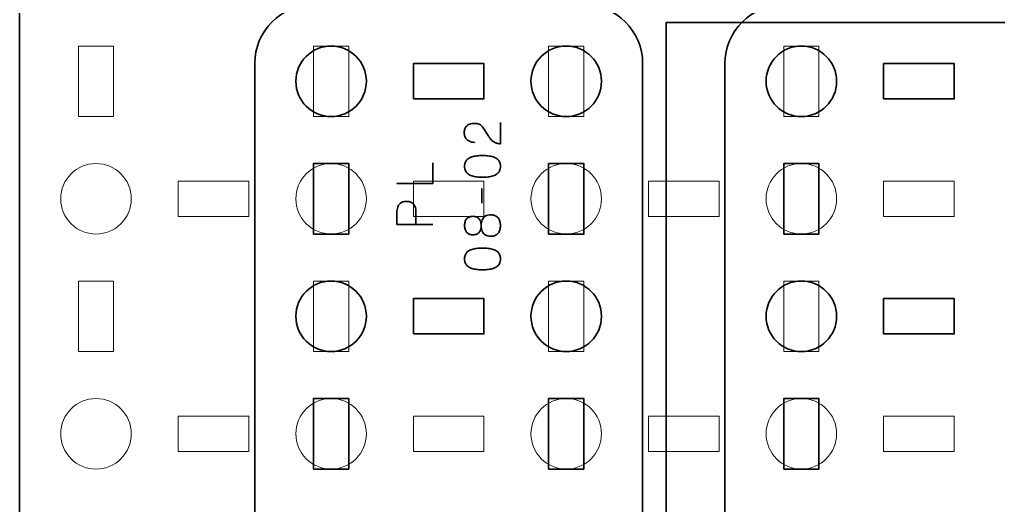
# Model space of a CAD drawing. Header units: centimetres. Extents: x -40 to 171, y -20 to 141.
# Drawn here: x -1.15 to 7.18, y 68.54 to 72.68 of the extents above; entities that cross this region are included whole.
import ezdxf

# ---------------------------------------------------------------- set-up
doc = ezdxf.new("R2010")
doc.units = ezdxf.units.CM
doc.header["$MEASUREMENT"] = 0
doc.layers.add('Layer 1', color=7, linetype='Continuous')

msp = doc.modelspace()

# ---------------------------------------------------------------- linework, layer by layer
at = {"layer": 'Layer 1', "color": 250, "lineweight": 35}
for points, knots in [([(17.65, 54.5), (17.65, 54.5), (-0.65, 54.5), (-0.65, 54.5), (-0.65, 54.5), (-0.92609, 54.5), (-1.15, 54.72391), (-1.15, 55), (-1.15, 55), (-1.15, 55), (-1.15, 81.3), (-1.15, 81.3), (-1.15, 81.3), (-1.15, 81.57609), (-0.92609, 81.8), (-0.65, 81.8), (-0.65, 81.8), (-0.65, 81.8), (17.65, 81.8), (17.65, 81.8), (17.65, 81.8), (17.92609, 81.8), (18.15, 81.57609), (18.15, 81.3), (18.15, 81.3), (18.15, 81.3), (18.15, 55), (18.15, 55), (18.15, 55), (18.15, 54.72391), (17.92609, 54.5), (17.65, 54.5)], [0, 0, 0, 0, 0.125, 0.125, 0.125, 0.125, 0.25, 0.25, 0.25, 0.25, 0.375, 0.375, 0.375, 0.375, 0.5, 0.5, 0.5, 0.5, 0.625, 0.625, 0.625, 0.625, 0.75, 0.75, 0.75, 0.75, 0.875, 0.875, 0.875, 0.875, 1, 1, 1, 1]), ([(3.65, 57.5), (3.65, 57.5), (1.35, 57.5), (1.35, 57.5), (1.35, 57.5), (1.07391, 57.5), (0.85, 57.72391), (0.85, 58), (0.85, 58), (0.85, 58), (0.85, 72.3), (0.85, 72.3), (0.85, 72.3), (0.85, 72.57609), (1.07391, 72.8), (1.35, 72.8), (1.35, 72.8), (1.35, 72.8), (3.65, 72.8), (3.65, 72.8), (3.65, 72.8), (3.92609, 72.8), (4.15, 72.57609), (4.15, 72.3), (4.15, 72.3), (4.15, 72.3), (4.15, 58), (4.15, 58), (4.15, 58), (4.15, 57.72391), (3.92609, 57.5), (3.65, 57.5)], [0, 0, 0, 0, 0.125, 0.125, 0.125, 0.125, 0.25, 0.25, 0.25, 0.25, 0.375, 0.375, 0.375, 0.375, 0.5, 0.5, 0.5, 0.5, 0.625, 0.625, 0.625, 0.625, 0.75, 0.75, 0.75, 0.75, 0.875, 0.875, 0.875, 0.875, 1, 1, 1, 1]), ([(11.65, 57.5), (11.65, 57.5), (5.35, 57.5), (5.35, 57.5), (5.35, 57.5), (5.07391, 57.5), (4.85, 57.72391), (4.85, 58), (4.85, 58), (4.85, 58), (4.85, 72.3), (4.85, 72.3), (4.85, 72.3), (4.85, 72.57609), (5.07391, 72.8), (5.35, 72.8), (5.35, 72.8), (5.35, 72.8), (11.65, 72.8), (11.65, 72.8), (11.65, 72.8), (11.92609, 72.8), (12.15, 72.57609), (12.15, 72.3), (12.15, 72.3), (12.15, 72.3), (12.15, 58), (12.15, 58), (12.15, 58), (12.15, 57.72391), (11.92609, 57.5), (11.65, 57.5)], [0, 0, 0, 0, 0.125, 0.125, 0.125, 0.125, 0.25, 0.25, 0.25, 0.25, 0.375, 0.375, 0.375, 0.375, 0.5, 0.5, 0.5, 0.5, 0.625, 0.625, 0.625, 0.625, 0.75, 0.75, 0.75, 0.75, 0.875, 0.875, 0.875, 0.875, 1, 1, 1, 1]), ([(1.2, 72.15), (1.2, 72.31566), (1.33434, 72.45), (1.5, 72.45), (1.5, 72.45), (1.66566, 72.45), (1.8, 72.31566), (1.8, 72.15), (1.8, 72.15), (1.8, 71.98434), (1.66566, 71.85), (1.5, 71.85), (1.5, 71.85), (1.33434, 71.85), (1.2, 71.98434), (1.2, 72.15)], [0, 0, 0, 0, 0.25, 0.25, 0.25, 0.25, 0.5, 0.5, 0.5, 0.5, 0.75, 0.75, 0.75, 0.75, 1, 1, 1, 1]), ([(3.2, 72.15), (3.2, 72.31566), (3.33434, 72.45), (3.5, 72.45), (3.5, 72.45), (3.66566, 72.45), (3.8, 72.31566), (3.8, 72.15), (3.8, 72.15), (3.8, 71.98434), (3.66566, 71.85), (3.5, 71.85), (3.5, 71.85), (3.33434, 71.85), (3.2, 71.98434), (3.2, 72.15)], [0, 0, 0, 0, 0.25, 0.25, 0.25, 0.25, 0.5, 0.5, 0.5, 0.5, 0.75, 0.75, 0.75, 0.75, 1, 1, 1, 1]), ([(5.2, 72.15), (5.2, 72.31566), (5.33434, 72.45), (5.5, 72.45), (5.5, 72.45), (5.66566, 72.45), (5.8, 72.31566), (5.8, 72.15), (5.8, 72.15), (5.8, 71.98434), (5.66566, 71.85), (5.5, 71.85), (5.5, 71.85), (5.33434, 71.85), (5.2, 71.98434), (5.2, 72.15)], [0, 0, 0, 0, 0.25, 0.25, 0.25, 0.25, 0.5, 0.5, 0.5, 0.5, 0.75, 0.75, 0.75, 0.75, 1, 1, 1, 1]), ([(2.2, 72), (2.2, 72), (2.2, 72.3), (2.2, 72.3), (2.2, 72.3), (2.2, 72.3), (2.8, 72.3), (2.8, 72.3), (2.8, 72.3), (2.8, 72.3), (2.8, 72), (2.8, 72), (2.8, 72), (2.8, 72), (2.2, 72), (2.2, 72)], [0, 0, 0, 0, 0.25, 0.25, 0.25, 0.25, 0.5, 0.5, 0.5, 0.5, 0.75, 0.75, 0.75, 0.75, 1, 1, 1, 1]), ([(6.2, 72), (6.2, 72), (6.2, 72.3), (6.2, 72.3), (6.2, 72.3), (6.2, 72.3), (6.8, 72.3), (6.8, 72.3), (6.8, 72.3), (6.8, 72.3), (6.8, 72), (6.8, 72), (6.8, 72), (6.8, 72), (6.2, 72), (6.2, 72)], [0, 0, 0, 0, 0.25, 0.25, 0.25, 0.25, 0.5, 0.5, 0.5, 0.5, 0.75, 0.75, 0.75, 0.75, 1, 1, 1, 1]), ([(1.35, 70.85), (1.35, 70.85), (1.35, 71.45), (1.35, 71.45), (1.35, 71.45), (1.35, 71.45), (1.65, 71.45), (1.65, 71.45), (1.65, 71.45), (1.65, 71.45), (1.65, 70.85), (1.65, 70.85), (1.65, 70.85), (1.65, 70.85), (1.35, 70.85), (1.35, 70.85)], [0, 0, 0, 0, 0.25, 0.25, 0.25, 0.25, 0.5, 0.5, 0.5, 0.5, 0.75, 0.75, 0.75, 0.75, 1, 1, 1, 1]), ([(3.35, 70.85), (3.35, 70.85), (3.35, 71.45), (3.35, 71.45), (3.35, 71.45), (3.35, 71.45), (3.65, 71.45), (3.65, 71.45), (3.65, 71.45), (3.65, 71.45), (3.65, 70.85), (3.65, 70.85), (3.65, 70.85), (3.65, 70.85), (3.35, 70.85), (3.35, 70.85)], [0, 0, 0, 0, 0.25, 0.25, 0.25, 0.25, 0.5, 0.5, 0.5, 0.5, 0.75, 0.75, 0.75, 0.75, 1, 1, 1, 1]), ([(5.35, 70.85), (5.35, 70.85), (5.35, 71.45), (5.35, 71.45), (5.35, 71.45), (5.35, 71.45), (5.65, 71.45), (5.65, 71.45), (5.65, 71.45), (5.65, 71.45), (5.65, 70.85), (5.65, 70.85), (5.65, 70.85), (5.65, 70.85), (5.35, 70.85), (5.35, 70.85)], [0, 0, 0, 0, 0.25, 0.25, 0.25, 0.25, 0.5, 0.5, 0.5, 0.5, 0.75, 0.75, 0.75, 0.75, 1, 1, 1, 1]), ([(1.2, 70.15), (1.2, 70.31566), (1.33434, 70.45), (1.5, 70.45), (1.5, 70.45), (1.66566, 70.45), (1.8, 70.31566), (1.8, 70.15), (1.8, 70.15), (1.8, 69.98434), (1.66566, 69.85), (1.5, 69.85), (1.5, 69.85), (1.33434, 69.85), (1.2, 69.98434), (1.2, 70.15)], [0, 0, 0, 0, 0.25, 0.25, 0.25, 0.25, 0.5, 0.5, 0.5, 0.5, 0.75, 0.75, 0.75, 0.75, 1, 1, 1, 1]), ([(3.2, 70.15), (3.2, 70.31566), (3.33434, 70.45), (3.5, 70.45), (3.5, 70.45), (3.66566, 70.45), (3.8, 70.31566), (3.8, 70.15), (3.8, 70.15), (3.8, 69.98434), (3.66566, 69.85), (3.5, 69.85), (3.5, 69.85), (3.33434, 69.85), (3.2, 69.98434), (3.2, 70.15)], [0, 0, 0, 0, 0.25, 0.25, 0.25, 0.25, 0.5, 0.5, 0.5, 0.5, 0.75, 0.75, 0.75, 0.75, 1, 1, 1, 1]), ([(5.2, 70.15), (5.2, 70.31566), (5.33434, 70.45), (5.5, 70.45), (5.5, 70.45), (5.66566, 70.45), (5.8, 70.31566), (5.8, 70.15), (5.8, 70.15), (5.8, 69.98434), (5.66566, 69.85), (5.5, 69.85), (5.5, 69.85), (5.33434, 69.85), (5.2, 69.98434), (5.2, 70.15)], [0, 0, 0, 0, 0.25, 0.25, 0.25, 0.25, 0.5, 0.5, 0.5, 0.5, 0.75, 0.75, 0.75, 0.75, 1, 1, 1, 1]), ([(2.2, 70), (2.2, 70), (2.2, 70.3), (2.2, 70.3), (2.2, 70.3), (2.2, 70.3), (2.8, 70.3), (2.8, 70.3), (2.8, 70.3), (2.8, 70.3), (2.8, 70), (2.8, 70), (2.8, 70), (2.8, 70), (2.2, 70), (2.2, 70)], [0, 0, 0, 0, 0.25, 0.25, 0.25, 0.25, 0.5, 0.5, 0.5, 0.5, 0.75, 0.75, 0.75, 0.75, 1, 1, 1, 1]), ([(6.2, 70), (6.2, 70), (6.2, 70.3), (6.2, 70.3), (6.2, 70.3), (6.2, 70.3), (6.8, 70.3), (6.8, 70.3), (6.8, 70.3), (6.8, 70.3), (6.8, 70), (6.8, 70), (6.8, 70), (6.8, 70), (6.2, 70), (6.2, 70)], [0, 0, 0, 0, 0.25, 0.25, 0.25, 0.25, 0.5, 0.5, 0.5, 0.5, 0.75, 0.75, 0.75, 0.75, 1, 1, 1, 1]), ([(1.35, 68.85), (1.35, 68.85), (1.35, 69.45), (1.35, 69.45), (1.35, 69.45), (1.35, 69.45), (1.65, 69.45), (1.65, 69.45), (1.65, 69.45), (1.65, 69.45), (1.65, 68.85), (1.65, 68.85), (1.65, 68.85), (1.65, 68.85), (1.35, 68.85), (1.35, 68.85)], [0, 0, 0, 0, 0.25, 0.25, 0.25, 0.25, 0.5, 0.5, 0.5, 0.5, 0.75, 0.75, 0.75, 0.75, 1, 1, 1, 1]), ([(3.35, 68.85), (3.35, 68.85), (3.35, 69.45), (3.35, 69.45), (3.35, 69.45), (3.35, 69.45), (3.65, 69.45), (3.65, 69.45), (3.65, 69.45), (3.65, 69.45), (3.65, 68.85), (3.65, 68.85), (3.65, 68.85), (3.65, 68.85), (3.35, 68.85), (3.35, 68.85)], [0, 0, 0, 0, 0.25, 0.25, 0.25, 0.25, 0.5, 0.5, 0.5, 0.5, 0.75, 0.75, 0.75, 0.75, 1, 1, 1, 1]), ([(5.35, 68.85), (5.35, 68.85), (5.35, 69.45), (5.35, 69.45), (5.35, 69.45), (5.35, 69.45), (5.65, 69.45), (5.65, 69.45), (5.65, 69.45), (5.65, 69.45), (5.65, 68.85), (5.65, 68.85), (5.65, 68.85), (5.65, 68.85), (5.35, 68.85), (5.35, 68.85)], [0, 0, 0, 0, 0.25, 0.25, 0.25, 0.25, 0.5, 0.5, 0.5, 0.5, 0.75, 0.75, 0.75, 0.75, 1, 1, 1, 1])]:
    msp.add_open_spline(points, degree=3, knots=knots, dxfattribs=at)
at = {"layer": 'Layer 1', "color": 142, "lineweight": 35}
msp.add_open_spline([(4.35, 57.65), (4.35, 57.65), (4.35, 72.65), (4.35, 72.65), (4.35, 72.65), (4.35, 72.65), (12.65, 72.65), (12.65, 72.65), (12.65, 72.65), (12.65, 72.65), (12.65, 57.65), (12.65, 57.65), (12.65, 57.65), (12.65, 57.65), (4.35, 57.65), (4.35, 57.65)], degree=3, knots=[0, 0, 0, 0, 0.25, 0.25, 0.25, 0.25, 0.5, 0.5, 0.5, 0.5, 0.75, 0.75, 0.75, 0.75, 1, 1, 1, 1], dxfattribs=at)
at = {"layer": 'Layer 1', "color": 250, "lineweight": 20}
for points in [[(-0.65, 71.85), (-0.65, 71.85), (-0.65, 72.45), (-0.65, 72.45), (-0.65, 72.45), (-0.65, 72.45), (-0.35, 72.45), (-0.35, 72.45), (-0.35, 72.45), (-0.35, 72.45), (-0.35, 71.85), (-0.35, 71.85), (-0.35, 71.85), (-0.35, 71.85), (-0.65, 71.85), (-0.65, 71.85)], [(1.35, 71.85), (1.35, 71.85), (1.35, 72.45), (1.35, 72.45), (1.35, 72.45), (1.35, 72.45), (1.65, 72.45), (1.65, 72.45), (1.65, 72.45), (1.65, 72.45), (1.65, 71.85), (1.65, 71.85), (1.65, 71.85), (1.65, 71.85), (1.35, 71.85), (1.35, 71.85)], [(3.35, 71.85), (3.35, 71.85), (3.35, 72.45), (3.35, 72.45), (3.35, 72.45), (3.35, 72.45), (3.65, 72.45), (3.65, 72.45), (3.65, 72.45), (3.65, 72.45), (3.65, 71.85), (3.65, 71.85), (3.65, 71.85), (3.65, 71.85), (3.35, 71.85), (3.35, 71.85)], [(5.35, 71.85), (5.35, 71.85), (5.35, 72.45), (5.35, 72.45), (5.35, 72.45), (5.35, 72.45), (5.65, 72.45), (5.65, 72.45), (5.65, 72.45), (5.65, 72.45), (5.65, 71.85), (5.65, 71.85), (5.65, 71.85), (5.65, 71.85), (5.35, 71.85), (5.35, 71.85)], [(-0.8, 71.15), (-0.8, 71.31566), (-0.66566, 71.45), (-0.5, 71.45), (-0.5, 71.45), (-0.33434, 71.45), (-0.2, 71.31566), (-0.2, 71.15), (-0.2, 71.15), (-0.2, 70.98434), (-0.33434, 70.85), (-0.5, 70.85), (-0.5, 70.85), (-0.66566, 70.85), (-0.8, 70.98434), (-0.8, 71.15)], [(1.2, 71.15), (1.2, 71.31566), (1.33434, 71.45), (1.5, 71.45), (1.5, 71.45), (1.66566, 71.45), (1.8, 71.31566), (1.8, 71.15), (1.8, 71.15), (1.8, 70.98434), (1.66566, 70.85), (1.5, 70.85), (1.5, 70.85), (1.33434, 70.85), (1.2, 70.98434), (1.2, 71.15)], [(3.2, 71.15), (3.2, 71.31566), (3.33434, 71.45), (3.5, 71.45), (3.5, 71.45), (3.66566, 71.45), (3.8, 71.31566), (3.8, 71.15), (3.8, 71.15), (3.8, 70.98434), (3.66566, 70.85), (3.5, 70.85), (3.5, 70.85), (3.33434, 70.85), (3.2, 70.98434), (3.2, 71.15)], [(5.2, 71.15), (5.2, 71.31566), (5.33434, 71.45), (5.5, 71.45), (5.5, 71.45), (5.66566, 71.45), (5.8, 71.31566), (5.8, 71.15), (5.8, 71.15), (5.8, 70.98434), (5.66566, 70.85), (5.5, 70.85), (5.5, 70.85), (5.33434, 70.85), (5.2, 70.98434), (5.2, 71.15)], [(0.2, 71), (0.2, 71), (0.2, 71.3), (0.2, 71.3), (0.2, 71.3), (0.2, 71.3), (0.8, 71.3), (0.8, 71.3), (0.8, 71.3), (0.8, 71.3), (0.8, 71), (0.8, 71), (0.8, 71), (0.8, 71), (0.2, 71), (0.2, 71)], [(2.2, 71), (2.2, 71), (2.2, 71.3), (2.2, 71.3), (2.2, 71.3), (2.2, 71.3), (2.8, 71.3), (2.8, 71.3), (2.8, 71.3), (2.8, 71.3), (2.8, 71), (2.8, 71), (2.8, 71), (2.8, 71), (2.2, 71), (2.2, 71)], [(4.2, 71), (4.2, 71), (4.2, 71.3), (4.2, 71.3), (4.2, 71.3), (4.2, 71.3), (4.8, 71.3), (4.8, 71.3), (4.8, 71.3), (4.8, 71.3), (4.8, 71), (4.8, 71), (4.8, 71), (4.8, 71), (4.2, 71), (4.2, 71)], [(6.2, 71), (6.2, 71), (6.2, 71.3), (6.2, 71.3), (6.2, 71.3), (6.2, 71.3), (6.8, 71.3), (6.8, 71.3), (6.8, 71.3), (6.8, 71.3), (6.8, 71), (6.8, 71), (6.8, 71), (6.8, 71), (6.2, 71), (6.2, 71)], [(-0.65, 69.85), (-0.65, 69.85), (-0.65, 70.45), (-0.65, 70.45), (-0.65, 70.45), (-0.65, 70.45), (-0.35, 70.45), (-0.35, 70.45), (-0.35, 70.45), (-0.35, 70.45), (-0.35, 69.85), (-0.35, 69.85), (-0.35, 69.85), (-0.35, 69.85), (-0.65, 69.85), (-0.65, 69.85)], [(1.35, 69.85), (1.35, 69.85), (1.35, 70.45), (1.35, 70.45), (1.35, 70.45), (1.35, 70.45), (1.65, 70.45), (1.65, 70.45), (1.65, 70.45), (1.65, 70.45), (1.65, 69.85), (1.65, 69.85), (1.65, 69.85), (1.65, 69.85), (1.35, 69.85), (1.35, 69.85)], [(3.35, 69.85), (3.35, 69.85), (3.35, 70.45), (3.35, 70.45), (3.35, 70.45), (3.35, 70.45), (3.65, 70.45), (3.65, 70.45), (3.65, 70.45), (3.65, 70.45), (3.65, 69.85), (3.65, 69.85), (3.65, 69.85), (3.65, 69.85), (3.35, 69.85), (3.35, 69.85)], [(5.35, 69.85), (5.35, 69.85), (5.35, 70.45), (5.35, 70.45), (5.35, 70.45), (5.35, 70.45), (5.65, 70.45), (5.65, 70.45), (5.65, 70.45), (5.65, 70.45), (5.65, 69.85), (5.65, 69.85), (5.65, 69.85), (5.65, 69.85), (5.35, 69.85), (5.35, 69.85)], [(-0.8, 69.15), (-0.8, 69.31566), (-0.66566, 69.45), (-0.5, 69.45), (-0.5, 69.45), (-0.33434, 69.45), (-0.2, 69.31566), (-0.2, 69.15), (-0.2, 69.15), (-0.2, 68.98434), (-0.33434, 68.85), (-0.5, 68.85), (-0.5, 68.85), (-0.66566, 68.85), (-0.8, 68.98434), (-0.8, 69.15)], [(1.2, 69.15), (1.2, 69.31566), (1.33434, 69.45), (1.5, 69.45), (1.5, 69.45), (1.66566, 69.45), (1.8, 69.31566), (1.8, 69.15), (1.8, 69.15), (1.8, 68.98434), (1.66566, 68.85), (1.5, 68.85), (1.5, 68.85), (1.33434, 68.85), (1.2, 68.98434), (1.2, 69.15)], [(3.2, 69.15), (3.2, 69.31566), (3.33434, 69.45), (3.5, 69.45), (3.5, 69.45), (3.66566, 69.45), (3.8, 69.31566), (3.8, 69.15), (3.8, 69.15), (3.8, 68.98434), (3.66566, 68.85), (3.5, 68.85), (3.5, 68.85), (3.33434, 68.85), (3.2, 68.98434), (3.2, 69.15)], [(5.2, 69.15), (5.2, 69.31566), (5.33434, 69.45), (5.5, 69.45), (5.5, 69.45), (5.66566, 69.45), (5.8, 69.31566), (5.8, 69.15), (5.8, 69.15), (5.8, 68.98434), (5.66566, 68.85), (5.5, 68.85), (5.5, 68.85), (5.33434, 68.85), (5.2, 68.98434), (5.2, 69.15)], [(0.2, 69), (0.2, 69), (0.2, 69.3), (0.2, 69.3), (0.2, 69.3), (0.2, 69.3), (0.8, 69.3), (0.8, 69.3), (0.8, 69.3), (0.8, 69.3), (0.8, 69), (0.8, 69), (0.8, 69), (0.8, 69), (0.2, 69), (0.2, 69)], [(2.2, 69), (2.2, 69), (2.2, 69.3), (2.2, 69.3), (2.2, 69.3), (2.2, 69.3), (2.8, 69.3), (2.8, 69.3), (2.8, 69.3), (2.8, 69.3), (2.8, 69), (2.8, 69), (2.8, 69), (2.8, 69), (2.2, 69), (2.2, 69)], [(4.2, 69), (4.2, 69), (4.2, 69.3), (4.2, 69.3), (4.2, 69.3), (4.2, 69.3), (4.8, 69.3), (4.8, 69.3), (4.8, 69.3), (4.8, 69.3), (4.8, 69), (4.8, 69), (4.8, 69), (4.8, 69), (4.2, 69), (4.2, 69)], [(6.2, 69), (6.2, 69), (6.2, 69.3), (6.2, 69.3), (6.2, 69.3), (6.2, 69.3), (6.8, 69.3), (6.8, 69.3), (6.8, 69.3), (6.8, 69.3), (6.8, 69), (6.8, 69), (6.8, 69), (6.8, 69), (6.2, 69), (6.2, 69)]]:
    msp.add_open_spline(points, degree=3, knots=[0, 0, 0, 0, 0.25, 0.25, 0.25, 0.25, 0.5, 0.5, 0.5, 0.5, 0.75, 0.75, 0.75, 0.75, 1, 1, 1, 1], dxfattribs=at)
at = {"layer": 'Layer 1', "color": 30, "lineweight": 35}
for points, knots in [([(2.94023, 71.79985), (2.94023, 71.79985), (2.94023, 71.61824), (2.94023, 71.61824), (2.94023, 71.61824), (2.92795, 71.61859), (2.91709, 71.62014), (2.90777, 71.62276), (2.90777, 71.62276), (2.89846, 71.62544), (2.89028, 71.62903), (2.88322, 71.63348), (2.88322, 71.63348), (2.87617, 71.638), (2.86989, 71.64315), (2.86438, 71.649), (2.86438, 71.649), (2.85881, 71.65486), (2.85373, 71.66114), (2.84893, 71.66791), (2.84893, 71.66791), (2.8442, 71.67468), (2.83948, 71.68167), (2.83482, 71.68894), (2.83482, 71.68894), (2.83482, 71.68894), (2.78656, 71.76133), (2.78656, 71.76133), (2.78656, 71.76133), (2.78134, 71.76873), (2.7757, 71.77452), (2.76949, 71.77861), (2.76949, 71.77861), (2.76335, 71.78277), (2.75686, 71.78567), (2.75008, 71.78743), (2.75008, 71.78743), (2.74324, 71.78912), (2.73633, 71.79018), (2.7292, 71.79053), (2.7292, 71.79053), (2.72207, 71.79089), (2.71495, 71.79103), (2.70782, 71.79096), (2.70782, 71.79096), (2.70197, 71.79096), (2.69569, 71.79018), (2.68891, 71.78863), (2.68891, 71.78863), (2.68221, 71.78701), (2.67551, 71.78447), (2.66888, 71.78087), (2.66888, 71.78087), (2.66224, 71.77727), (2.65618, 71.77247), (2.65067, 71.76648), (2.65067, 71.76648), (2.64524, 71.76048), (2.64087, 71.75307), (2.63755, 71.74425), (2.63755, 71.74425), (2.63423, 71.73543), (2.63254, 71.72506), (2.63247, 71.71307), (2.63247, 71.71307), (2.63254, 71.701), (2.63423, 71.69035), (2.63748, 71.68117), (2.63748, 71.68117), (2.64072, 71.672), (2.64524, 71.66417), (2.65095, 71.65768), (2.65095, 71.65768), (2.65667, 71.65119), (2.6633, 71.64597), (2.67071, 71.64188), (2.67071, 71.64188), (2.67812, 71.63778), (2.68602, 71.63482), (2.69435, 71.63292), (2.69435, 71.63292), (2.70267, 71.63101), (2.71114, 71.63009), (2.71968, 71.63009), (2.71968, 71.63009), (2.71114, 71.63009), (2.70267, 71.63101), (2.69435, 71.63292), (2.69435, 71.63292), (2.68602, 71.63482), (2.67812, 71.63778), (2.67071, 71.64188), (2.67071, 71.64188), (2.6633, 71.64597), (2.65667, 71.65119), (2.65095, 71.65768), (2.65095, 71.65768), (2.64524, 71.66417), (2.64072, 71.672), (2.63748, 71.68117), (2.63748, 71.68117), (2.63423, 71.69035), (2.63254, 71.701), (2.63247, 71.71307), (2.63247, 71.71307), (2.63254, 71.72506), (2.63423, 71.73543), (2.63755, 71.74425), (2.63755, 71.74425), (2.64087, 71.75307), (2.64524, 71.76048), (2.65067, 71.76648), (2.65067, 71.76648), (2.65618, 71.77247), (2.66224, 71.77727), (2.66888, 71.78087), (2.66888, 71.78087), (2.67551, 71.78447), (2.68221, 71.78701), (2.68891, 71.78863), (2.68891, 71.78863), (2.69569, 71.79018), (2.70197, 71.79096), (2.70782, 71.79096), (2.70782, 71.79096), (2.71495, 71.79103), (2.72207, 71.79089), (2.7292, 71.79053), (2.7292, 71.79053), (2.73633, 71.79018), (2.74324, 71.78912), (2.75008, 71.78743), (2.75008, 71.78743), (2.75686, 71.78567), (2.76335, 71.78277), (2.76949, 71.77861), (2.76949, 71.77861), (2.7757, 71.77452), (2.78134, 71.76873), (2.78656, 71.76133), (2.78656, 71.76133), (2.78656, 71.76133), (2.83482, 71.68894), (2.83482, 71.68894), (2.83482, 71.68894), (2.83948, 71.68167), (2.8442, 71.67468), (2.84893, 71.66791), (2.84893, 71.66791), (2.85373, 71.66114), (2.85881, 71.65486), (2.86438, 71.649), (2.86438, 71.649), (2.86989, 71.64315), (2.87617, 71.638), (2.88322, 71.63348), (2.88322, 71.63348), (2.89028, 71.62903), (2.89846, 71.62544), (2.90777, 71.62276), (2.90777, 71.62276), (2.91709, 71.62014), (2.92795, 71.61859), (2.94023, 71.61824), (2.94023, 71.61824), (2.94023, 71.61824), (2.94023, 71.79985), (2.94023, 71.79985)], [0, 0, 0, 0, 0.0238095, 0.0238095, 0.0238095, 0.0238095, 0.047619, 0.047619, 0.047619, 0.047619, 0.0714286, 0.0714286, 0.0714286, 0.0714286, 0.0952381, 0.0952381, 0.0952381, 0.0952381, 0.1190476, 0.1190476, 0.1190476, 0.1190476, 0.1428571, 0.1428571, 0.1428571, 0.1428571, 0.1666667, 0.1666667, 0.1666667, 0.1666667, 0.1904762, 0.1904762, 0.1904762, 0.1904762, 0.2142857, 0.2142857, 0.2142857, 0.2142857, 0.2380952, 0.2380952, 0.2380952, 0.2380952, 0.2619048, 0.2619048, 0.2619048, 0.2619048, 0.2857143, 0.2857143, 0.2857143, 0.2857143, 0.3095238, 0.3095238, 0.3095238, 0.3095238, 0.3333333, 0.3333333, 0.3333333, 0.3333333, 0.3571429, 0.3571429, 0.3571429, 0.3571429, 0.3809524, 0.3809524, 0.3809524, 0.3809524, 0.4047619, 0.4047619, 0.4047619, 0.4047619, 0.4285714, 0.4285714, 0.4285714, 0.4285714, 0.452381, 0.452381, 0.452381, 0.452381, 0.4761905, 0.4761905, 0.4761905, 0.4761905, 0.5, 0.5, 0.5, 0.5, 0.5238095, 0.5238095, 0.5238095, 0.5238095, 0.547619, 0.547619, 0.547619, 0.547619, 0.5714286, 0.5714286, 0.5714286, 0.5714286, 0.5952381, 0.5952381, 0.5952381, 0.5952381, 0.6190476, 0.6190476, 0.6190476, 0.6190476, 0.6428571, 0.6428571, 0.6428571, 0.6428571, 0.6666667, 0.6666667, 0.6666667, 0.6666667, 0.6904762, 0.6904762, 0.6904762, 0.6904762, 0.7142857, 0.7142857, 0.7142857, 0.7142857, 0.7380952, 0.7380952, 0.7380952, 0.7380952, 0.7619048, 0.7619048, 0.7619048, 0.7619048, 0.7857143, 0.7857143, 0.7857143, 0.7857143, 0.8095238, 0.8095238, 0.8095238, 0.8095238, 0.8333333, 0.8333333, 0.8333333, 0.8333333, 0.8571429, 0.8571429, 0.8571429, 0.8571429, 0.8809524, 0.8809524, 0.8809524, 0.8809524, 0.9047619, 0.9047619, 0.9047619, 0.9047619, 0.9285714, 0.9285714, 0.9285714, 0.9285714, 0.952381, 0.952381, 0.952381, 0.952381, 0.9761905, 0.9761905, 0.9761905, 0.9761905, 1, 1, 1, 1]), ([(2.36492, 71.45695), (2.36492, 71.45695), (2.36492, 71.27873), (2.36492, 71.27873), (2.36492, 71.27873), (2.36492, 71.27873), (2.0597, 71.27873), (2.0597, 71.27873), (2.0597, 71.27873), (2.0597, 71.27873), (2.36492, 71.27873), (2.36492, 71.27873), (2.36492, 71.27873), (2.36492, 71.27873), (2.36492, 71.45695), (2.36492, 71.45695)], [0, 0, 0, 0, 0.25, 0.25, 0.25, 0.25, 0.5, 0.5, 0.5, 0.5, 0.75, 0.75, 0.75, 0.75, 1, 1, 1, 1]), ([(2.94023, 71.42563), (2.94016, 71.44044), (2.93755, 71.45321), (2.93247, 71.46387), (2.93247, 71.46387), (2.92739, 71.47445), (2.92012, 71.48327), (2.91088, 71.49032), (2.91088, 71.49032), (2.90157, 71.49731), (2.89056, 71.50281), (2.87786, 71.5069), (2.87786, 71.5069), (2.86516, 71.51093), (2.85126, 71.51382), (2.83602, 71.51544), (2.83602, 71.51544), (2.82078, 71.51714), (2.80476, 71.51798), (2.78783, 71.51791), (2.78783, 71.51791), (2.77097, 71.51798), (2.75495, 71.51714), (2.73978, 71.51544), (2.73978, 71.51544), (2.72461, 71.51382), (2.71064, 71.51093), (2.69794, 71.5069), (2.69794, 71.5069), (2.68531, 71.50281), (2.67431, 71.49731), (2.66492, 71.49032), (2.66492, 71.49032), (2.65561, 71.48327), (2.64834, 71.47445), (2.64326, 71.46387), (2.64326, 71.46387), (2.63811, 71.45321), (2.6355, 71.44044), (2.63543, 71.42563), (2.63543, 71.42563), (2.6355, 71.41081), (2.63811, 71.39804), (2.64326, 71.38738), (2.64326, 71.38738), (2.64834, 71.3768), (2.65561, 71.36798), (2.66492, 71.36093), (2.66492, 71.36093), (2.67431, 71.35394), (2.68531, 71.34844), (2.69794, 71.34435), (2.69794, 71.34435), (2.71064, 71.34032), (2.72461, 71.33743), (2.73978, 71.33581), (2.73978, 71.33581), (2.75495, 71.33412), (2.77097, 71.33327), (2.78783, 71.33334), (2.78783, 71.33334), (2.80476, 71.33327), (2.82078, 71.33412), (2.83602, 71.33581), (2.83602, 71.33581), (2.85126, 71.33743), (2.86516, 71.34032), (2.87786, 71.34435), (2.87786, 71.34435), (2.89056, 71.34844), (2.90157, 71.35394), (2.91088, 71.36093), (2.91088, 71.36093), (2.92012, 71.36798), (2.92739, 71.3768), (2.93247, 71.38738), (2.93247, 71.38738), (2.93755, 71.39804), (2.94016, 71.41081), (2.94023, 71.42563)], [0, 0, 0, 0, 0.05, 0.05, 0.05, 0.05, 0.1, 0.1, 0.1, 0.1, 0.15, 0.15, 0.15, 0.15, 0.2, 0.2, 0.2, 0.2, 0.25, 0.25, 0.25, 0.25, 0.3, 0.3, 0.3, 0.3, 0.35, 0.35, 0.35, 0.35, 0.4, 0.4, 0.4, 0.4, 0.45, 0.45, 0.45, 0.45, 0.5, 0.5, 0.5, 0.5, 0.55, 0.55, 0.55, 0.55, 0.6, 0.6, 0.6, 0.6, 0.65, 0.65, 0.65, 0.65, 0.7, 0.7, 0.7, 0.7, 0.75, 0.75, 0.75, 0.75, 0.8, 0.8, 0.8, 0.8, 0.85, 0.85, 0.85, 0.85, 0.9, 0.9, 0.9, 0.9, 0.95, 0.95, 0.95, 0.95, 1, 1, 1, 1]), ([(2.94023, 71.42563), (2.94016, 71.44044), (2.93755, 71.45321), (2.93247, 71.46387), (2.93247, 71.46387), (2.92739, 71.47445), (2.92012, 71.48327), (2.91088, 71.49032), (2.91088, 71.49032), (2.90157, 71.49731), (2.89056, 71.50281), (2.87786, 71.5069), (2.87786, 71.5069), (2.86516, 71.51093), (2.85126, 71.51382), (2.83602, 71.51544), (2.83602, 71.51544), (2.82078, 71.51714), (2.80476, 71.51798), (2.78783, 71.51791), (2.78783, 71.51791), (2.77097, 71.51798), (2.75495, 71.51714), (2.73978, 71.51544), (2.73978, 71.51544), (2.72461, 71.51382), (2.71064, 71.51093), (2.69794, 71.5069), (2.69794, 71.5069), (2.68531, 71.50281), (2.67431, 71.49731), (2.66492, 71.49032), (2.66492, 71.49032), (2.65561, 71.48327), (2.64834, 71.47445), (2.64326, 71.46387), (2.64326, 71.46387), (2.63811, 71.45321), (2.6355, 71.44044), (2.63543, 71.42563), (2.63543, 71.42563), (2.6355, 71.41081), (2.63811, 71.39804), (2.64326, 71.38738), (2.64326, 71.38738), (2.64834, 71.3768), (2.65561, 71.36798), (2.66492, 71.36093), (2.66492, 71.36093), (2.67431, 71.35394), (2.68531, 71.34844), (2.69794, 71.34435), (2.69794, 71.34435), (2.71064, 71.34032), (2.72461, 71.33743), (2.73978, 71.33581), (2.73978, 71.33581), (2.75495, 71.33412), (2.77097, 71.33327), (2.78783, 71.33334), (2.78783, 71.33334), (2.80476, 71.33327), (2.82078, 71.33412), (2.83602, 71.33581), (2.83602, 71.33581), (2.85126, 71.33743), (2.86516, 71.34032), (2.87786, 71.34435), (2.87786, 71.34435), (2.89056, 71.34844), (2.90157, 71.35394), (2.91088, 71.36093), (2.91088, 71.36093), (2.92012, 71.36798), (2.92739, 71.3768), (2.93247, 71.38738), (2.93247, 71.38738), (2.93755, 71.39804), (2.94016, 71.41081), (2.94023, 71.42563)], [0, 0, 0, 0, 0.05, 0.05, 0.05, 0.05, 0.1, 0.1, 0.1, 0.1, 0.15, 0.15, 0.15, 0.15, 0.2, 0.2, 0.2, 0.2, 0.25, 0.25, 0.25, 0.25, 0.3, 0.3, 0.3, 0.3, 0.35, 0.35, 0.35, 0.35, 0.4, 0.4, 0.4, 0.4, 0.45, 0.45, 0.45, 0.45, 0.5, 0.5, 0.5, 0.5, 0.55, 0.55, 0.55, 0.55, 0.6, 0.6, 0.6, 0.6, 0.65, 0.65, 0.65, 0.65, 0.7, 0.7, 0.7, 0.7, 0.75, 0.75, 0.75, 0.75, 0.8, 0.8, 0.8, 0.8, 0.85, 0.85, 0.85, 0.85, 0.9, 0.9, 0.9, 0.9, 0.95, 0.95, 0.95, 0.95, 1, 1, 1, 1]), ([(2.78063, 71.11321), (2.78063, 71.11321), (2.78063, 71.2364), (2.78063, 71.2364), (2.78063, 71.2364), (2.78063, 71.2364), (2.78063, 71.11321), (2.78063, 71.11321)], [0, 0, 0, 0, 0.5, 0.5, 0.5, 0.5, 1, 1, 1, 1]), ([(2.36492, 70.93245), (2.36492, 70.93245), (2.0597, 70.93245), (2.0597, 70.93245), (2.0597, 70.93245), (2.0597, 70.93245), (2.0597, 71.02982), (2.0597, 71.02982), (2.0597, 71.02982), (2.05977, 71.04929), (2.06196, 71.0653), (2.06619, 71.07793), (2.06619, 71.07793), (2.07035, 71.09049), (2.07614, 71.10037), (2.08348, 71.1075), (2.08348, 71.1075), (2.09074, 71.11462), (2.09907, 71.1197), (2.10845, 71.12281), (2.10845, 71.12281), (2.11784, 71.12584), (2.12764, 71.1276), (2.13802, 71.12803), (2.13802, 71.12803), (2.14839, 71.12852), (2.15855, 71.12732), (2.16842, 71.1245), (2.16842, 71.1245), (2.1783, 71.12161), (2.18726, 71.11674), (2.19531, 71.10975), (2.19531, 71.10975), (2.20335, 71.10284), (2.20977, 71.09346), (2.2145, 71.08167), (2.2145, 71.08167), (2.21929, 71.06989), (2.22169, 71.05529), (2.22183, 71.03786), (2.22183, 71.03786), (2.22183, 71.03786), (2.22183, 70.93245), (2.22183, 70.93245), (2.22183, 70.93245), (2.22183, 70.93245), (2.22183, 71.03786), (2.22183, 71.03786), (2.22183, 71.03786), (2.22169, 71.05493), (2.21929, 71.0694), (2.2145, 71.08111), (2.2145, 71.08111), (2.20977, 71.09289), (2.20335, 71.10228), (2.19531, 71.10933), (2.19531, 71.10933), (2.18726, 71.11632), (2.1783, 71.12133), (2.16842, 71.12429), (2.16842, 71.12429), (2.15855, 71.12725), (2.14839, 71.12852), (2.13802, 71.12803), (2.13802, 71.12803), (2.12764, 71.1276), (2.11784, 71.12584), (2.10845, 71.12267), (2.10845, 71.12267), (2.09907, 71.11956), (2.09074, 71.11434), (2.08348, 71.10721), (2.08348, 71.10721), (2.07614, 71.10002), (2.07035, 71.09014), (2.06619, 71.07758), (2.06619, 71.07758), (2.06196, 71.06495), (2.05977, 71.04908), (2.0597, 71.02982), (2.0597, 71.02982), (2.0597, 71.02982), (2.0597, 70.93245), (2.0597, 70.93245), (2.0597, 70.93245), (2.0597, 70.93245), (2.36492, 70.93245), (2.36492, 70.93245)], [0, 0, 0, 0, 0.0454545, 0.0454545, 0.0454545, 0.0454545, 0.0909091, 0.0909091, 0.0909091, 0.0909091, 0.1363636, 0.1363636, 0.1363636, 0.1363636, 0.1818182, 0.1818182, 0.1818182, 0.1818182, 0.2272727, 0.2272727, 0.2272727, 0.2272727, 0.2727273, 0.2727273, 0.2727273, 0.2727273, 0.3181818, 0.3181818, 0.3181818, 0.3181818, 0.3636364, 0.3636364, 0.3636364, 0.3636364, 0.4090909, 0.4090909, 0.4090909, 0.4090909, 0.4545455, 0.4545455, 0.4545455, 0.4545455, 0.5, 0.5, 0.5, 0.5, 0.5454545, 0.5454545, 0.5454545, 0.5454545, 0.5909091, 0.5909091, 0.5909091, 0.5909091, 0.6363636, 0.6363636, 0.6363636, 0.6363636, 0.6818182, 0.6818182, 0.6818182, 0.6818182, 0.7272727, 0.7272727, 0.7272727, 0.7272727, 0.7727273, 0.7727273, 0.7727273, 0.7727273, 0.8181818, 0.8181818, 0.8181818, 0.8181818, 0.8636364, 0.8636364, 0.8636364, 0.8636364, 0.9090909, 0.9090909, 0.9090909, 0.9090909, 0.9545455, 0.9545455, 0.9545455, 0.9545455, 1, 1, 1, 1]), ([(2.7764, 70.92187), (2.7764, 70.93273), (2.77513, 70.94289), (2.77259, 70.95242), (2.77259, 70.95242), (2.76998, 70.96187), (2.76589, 70.9702), (2.76031, 70.97746), (2.76031, 70.97746), (2.75474, 70.98466), (2.74747, 70.9903), (2.73851, 70.9944), (2.73851, 70.9944), (2.72962, 70.99849), (2.71883, 71.00053), (2.70613, 71.0006), (2.70613, 71.0006), (2.69343, 71.00053), (2.68256, 70.99856), (2.67353, 70.99468), (2.67353, 70.99468), (2.6645, 70.9908), (2.65709, 70.98529), (2.65145, 70.97824), (2.65145, 70.97824), (2.64573, 70.97118), (2.64157, 70.96286), (2.63896, 70.95326), (2.63896, 70.95326), (2.63635, 70.94374), (2.63522, 70.93322), (2.63543, 70.92187), (2.63543, 70.92187), (2.63564, 70.91051), (2.63706, 70.89999), (2.63967, 70.89047), (2.63967, 70.89047), (2.64235, 70.88087), (2.64651, 70.87255), (2.65208, 70.86549), (2.65208, 70.86549), (2.65766, 70.85844), (2.66485, 70.85293), (2.67374, 70.84905), (2.67374, 70.84905), (2.6827, 70.84517), (2.6935, 70.8432), (2.70613, 70.84313), (2.70613, 70.84313), (2.71883, 70.8432), (2.72962, 70.84524), (2.73851, 70.84934), (2.73851, 70.84934), (2.74747, 70.85343), (2.75474, 70.85907), (2.76031, 70.86634), (2.76031, 70.86634), (2.76589, 70.87354), (2.76998, 70.88186), (2.77259, 70.89132), (2.77259, 70.89132), (2.77513, 70.90084), (2.7764, 70.911), (2.7764, 70.92187)], [0, 0, 0, 0, 0.0625, 0.0625, 0.0625, 0.0625, 0.125, 0.125, 0.125, 0.125, 0.1875, 0.1875, 0.1875, 0.1875, 0.25, 0.25, 0.25, 0.25, 0.3125, 0.3125, 0.3125, 0.3125, 0.375, 0.375, 0.375, 0.375, 0.4375, 0.4375, 0.4375, 0.4375, 0.5, 0.5, 0.5, 0.5, 0.5625, 0.5625, 0.5625, 0.5625, 0.625, 0.625, 0.625, 0.625, 0.6875, 0.6875, 0.6875, 0.6875, 0.75, 0.75, 0.75, 0.75, 0.8125, 0.8125, 0.8125, 0.8125, 0.875, 0.875, 0.875, 0.875, 0.9375, 0.9375, 0.9375, 0.9375, 1, 1, 1, 1]), ([(2.7764, 70.92187), (2.7764, 70.93273), (2.77513, 70.94289), (2.77259, 70.95242), (2.77259, 70.95242), (2.76998, 70.96187), (2.76589, 70.9702), (2.76031, 70.97746), (2.76031, 70.97746), (2.75474, 70.98466), (2.74747, 70.9903), (2.73851, 70.9944), (2.73851, 70.9944), (2.72962, 70.99849), (2.71883, 71.00053), (2.70613, 71.0006), (2.70613, 71.0006), (2.69343, 71.00053), (2.68256, 70.99856), (2.67353, 70.99468), (2.67353, 70.99468), (2.6645, 70.9908), (2.65709, 70.98529), (2.65145, 70.97824), (2.65145, 70.97824), (2.64573, 70.97118), (2.64157, 70.96286), (2.63896, 70.95326), (2.63896, 70.95326), (2.63635, 70.94374), (2.63522, 70.93322), (2.63543, 70.92187), (2.63543, 70.92187), (2.63564, 70.91051), (2.63706, 70.89999), (2.63967, 70.89047), (2.63967, 70.89047), (2.64235, 70.88087), (2.64651, 70.87255), (2.65208, 70.86549), (2.65208, 70.86549), (2.65766, 70.85844), (2.66485, 70.85293), (2.67374, 70.84905), (2.67374, 70.84905), (2.6827, 70.84517), (2.6935, 70.8432), (2.70613, 70.84313), (2.70613, 70.84313), (2.71883, 70.8432), (2.72962, 70.84524), (2.73851, 70.84934), (2.73851, 70.84934), (2.74747, 70.85343), (2.75474, 70.85907), (2.76031, 70.86634), (2.76031, 70.86634), (2.76589, 70.87354), (2.76998, 70.88186), (2.77259, 70.89132), (2.77259, 70.89132), (2.77513, 70.90084), (2.7764, 70.911), (2.7764, 70.92187)], [0, 0, 0, 0, 0.0625, 0.0625, 0.0625, 0.0625, 0.125, 0.125, 0.125, 0.125, 0.1875, 0.1875, 0.1875, 0.1875, 0.25, 0.25, 0.25, 0.25, 0.3125, 0.3125, 0.3125, 0.3125, 0.375, 0.375, 0.375, 0.375, 0.4375, 0.4375, 0.4375, 0.4375, 0.5, 0.5, 0.5, 0.5, 0.5625, 0.5625, 0.5625, 0.5625, 0.625, 0.625, 0.625, 0.625, 0.6875, 0.6875, 0.6875, 0.6875, 0.75, 0.75, 0.75, 0.75, 0.8125, 0.8125, 0.8125, 0.8125, 0.875, 0.875, 0.875, 0.875, 0.9375, 0.9375, 0.9375, 0.9375, 1, 1, 1, 1]), ([(2.94023, 70.92187), (2.94023, 70.93457), (2.93875, 70.94642), (2.93564, 70.95743), (2.93564, 70.95743), (2.93254, 70.96843), (2.92767, 70.9781), (2.92111, 70.98649), (2.92111, 70.98649), (2.91448, 70.99482), (2.90601, 71.00138), (2.89557, 71.00611), (2.89557, 71.00611), (2.8852, 71.01084), (2.87271, 71.01323), (2.8581, 71.0133), (2.8581, 71.0133), (2.8387, 71.01316), (2.82297, 71.00935), (2.81097, 71.0018), (2.81097, 71.0018), (2.79891, 70.99426), (2.79016, 70.98367), (2.78459, 70.97005), (2.78459, 70.97005), (2.77908, 70.95637), (2.77633, 70.94035), (2.7764, 70.92187), (2.7764, 70.92187), (2.77633, 70.90345), (2.77908, 70.88736), (2.78459, 70.87382), (2.78459, 70.87382), (2.79016, 70.8602), (2.79891, 70.84969), (2.81097, 70.84221), (2.81097, 70.84221), (2.82297, 70.83473), (2.8387, 70.83092), (2.8581, 70.83085), (2.8581, 70.83085), (2.87271, 70.83092), (2.8852, 70.83332), (2.89557, 70.83805), (2.89557, 70.83805), (2.90601, 70.84277), (2.91448, 70.84926), (2.92111, 70.85766), (2.92111, 70.85766), (2.92767, 70.86599), (2.93254, 70.87558), (2.93564, 70.88659), (2.93564, 70.88659), (2.93875, 70.89752), (2.94023, 70.90931), (2.94023, 70.92187)], [0, 0, 0, 0, 0.0714286, 0.0714286, 0.0714286, 0.0714286, 0.1428571, 0.1428571, 0.1428571, 0.1428571, 0.2142857, 0.2142857, 0.2142857, 0.2142857, 0.2857143, 0.2857143, 0.2857143, 0.2857143, 0.3571429, 0.3571429, 0.3571429, 0.3571429, 0.4285714, 0.4285714, 0.4285714, 0.4285714, 0.5, 0.5, 0.5, 0.5, 0.5714286, 0.5714286, 0.5714286, 0.5714286, 0.6428571, 0.6428571, 0.6428571, 0.6428571, 0.7142857, 0.7142857, 0.7142857, 0.7142857, 0.7857143, 0.7857143, 0.7857143, 0.7857143, 0.8571429, 0.8571429, 0.8571429, 0.8571429, 0.9285714, 0.9285714, 0.9285714, 0.9285714, 1, 1, 1, 1]), ([(2.94023, 70.92187), (2.94023, 70.93457), (2.93875, 70.94642), (2.93564, 70.95743), (2.93564, 70.95743), (2.93254, 70.96843), (2.92767, 70.9781), (2.92111, 70.98649), (2.92111, 70.98649), (2.91448, 70.99482), (2.90601, 71.00138), (2.89557, 71.00611), (2.89557, 71.00611), (2.8852, 71.01084), (2.87271, 71.01323), (2.8581, 71.0133), (2.8581, 71.0133), (2.8387, 71.01316), (2.82297, 71.00935), (2.81097, 71.0018), (2.81097, 71.0018), (2.79891, 70.99426), (2.79016, 70.98367), (2.78459, 70.97005), (2.78459, 70.97005), (2.77908, 70.95637), (2.77633, 70.94035), (2.7764, 70.92187), (2.7764, 70.92187), (2.77633, 70.90345), (2.77908, 70.88736), (2.78459, 70.87382), (2.78459, 70.87382), (2.79016, 70.8602), (2.79891, 70.84969), (2.81097, 70.84221), (2.81097, 70.84221), (2.82297, 70.83473), (2.8387, 70.83092), (2.8581, 70.83085), (2.8581, 70.83085), (2.87271, 70.83092), (2.8852, 70.83332), (2.89557, 70.83805), (2.89557, 70.83805), (2.90601, 70.84277), (2.91448, 70.84926), (2.92111, 70.85766), (2.92111, 70.85766), (2.92767, 70.86599), (2.93254, 70.87558), (2.93564, 70.88659), (2.93564, 70.88659), (2.93875, 70.89752), (2.94023, 70.90931), (2.94023, 70.92187)], [0, 0, 0, 0, 0.0714286, 0.0714286, 0.0714286, 0.0714286, 0.1428571, 0.1428571, 0.1428571, 0.1428571, 0.2142857, 0.2142857, 0.2142857, 0.2142857, 0.2857143, 0.2857143, 0.2857143, 0.2857143, 0.3571429, 0.3571429, 0.3571429, 0.3571429, 0.4285714, 0.4285714, 0.4285714, 0.4285714, 0.5, 0.5, 0.5, 0.5, 0.5714286, 0.5714286, 0.5714286, 0.5714286, 0.6428571, 0.6428571, 0.6428571, 0.6428571, 0.7142857, 0.7142857, 0.7142857, 0.7142857, 0.7857143, 0.7857143, 0.7857143, 0.7857143, 0.8571429, 0.8571429, 0.8571429, 0.8571429, 0.9285714, 0.9285714, 0.9285714, 0.9285714, 1, 1, 1, 1]), ([(2.94023, 70.63824), (2.94016, 70.65305), (2.93755, 70.66582), (2.93247, 70.67648), (2.93247, 70.67648), (2.92739, 70.68706), (2.92012, 70.69588), (2.91088, 70.70293), (2.91088, 70.70293), (2.90157, 70.70992), (2.89056, 70.71542), (2.87786, 70.71951), (2.87786, 70.71951), (2.86516, 70.72354), (2.85126, 70.72643), (2.83602, 70.72805), (2.83602, 70.72805), (2.82078, 70.72975), (2.80476, 70.73059), (2.78783, 70.73052), (2.78783, 70.73052), (2.77097, 70.73059), (2.75495, 70.72975), (2.73978, 70.72805), (2.73978, 70.72805), (2.72461, 70.72643), (2.71064, 70.72354), (2.69794, 70.71951), (2.69794, 70.71951), (2.68531, 70.71542), (2.67431, 70.70992), (2.66492, 70.70293), (2.66492, 70.70293), (2.65561, 70.69588), (2.64834, 70.68706), (2.64326, 70.67648), (2.64326, 70.67648), (2.63811, 70.66582), (2.6355, 70.65305), (2.63543, 70.63824), (2.63543, 70.63824), (2.6355, 70.62342), (2.63811, 70.61065), (2.64326, 70.59999), (2.64326, 70.59999), (2.64834, 70.58941), (2.65561, 70.58059), (2.66492, 70.57354), (2.66492, 70.57354), (2.67431, 70.56655), (2.68531, 70.56105), (2.69794, 70.55696), (2.69794, 70.55696), (2.71064, 70.55293), (2.72461, 70.55004), (2.73978, 70.54842), (2.73978, 70.54842), (2.75495, 70.54673), (2.77097, 70.54588), (2.78783, 70.54595), (2.78783, 70.54595), (2.80476, 70.54588), (2.82078, 70.54673), (2.83602, 70.54842), (2.83602, 70.54842), (2.85126, 70.55004), (2.86516, 70.55293), (2.87786, 70.55696), (2.87786, 70.55696), (2.89056, 70.56105), (2.90157, 70.56655), (2.91088, 70.57354), (2.91088, 70.57354), (2.92012, 70.58059), (2.92739, 70.58941), (2.93247, 70.59999), (2.93247, 70.59999), (2.93755, 70.61065), (2.94016, 70.62342), (2.94023, 70.63824)], [0, 0, 0, 0, 0.05, 0.05, 0.05, 0.05, 0.1, 0.1, 0.1, 0.1, 0.15, 0.15, 0.15, 0.15, 0.2, 0.2, 0.2, 0.2, 0.25, 0.25, 0.25, 0.25, 0.3, 0.3, 0.3, 0.3, 0.35, 0.35, 0.35, 0.35, 0.4, 0.4, 0.4, 0.4, 0.45, 0.45, 0.45, 0.45, 0.5, 0.5, 0.5, 0.5, 0.55, 0.55, 0.55, 0.55, 0.6, 0.6, 0.6, 0.6, 0.65, 0.65, 0.65, 0.65, 0.7, 0.7, 0.7, 0.7, 0.75, 0.75, 0.75, 0.75, 0.8, 0.8, 0.8, 0.8, 0.85, 0.85, 0.85, 0.85, 0.9, 0.9, 0.9, 0.9, 0.95, 0.95, 0.95, 0.95, 1, 1, 1, 1]), ([(2.94023, 70.63824), (2.94016, 70.65305), (2.93755, 70.66582), (2.93247, 70.67648), (2.93247, 70.67648), (2.92739, 70.68706), (2.92012, 70.69588), (2.91088, 70.70293), (2.91088, 70.70293), (2.90157, 70.70992), (2.89056, 70.71542), (2.87786, 70.71951), (2.87786, 70.71951), (2.86516, 70.72354), (2.85126, 70.72643), (2.83602, 70.72805), (2.83602, 70.72805), (2.82078, 70.72975), (2.80476, 70.73059), (2.78783, 70.73052), (2.78783, 70.73052), (2.77097, 70.73059), (2.75495, 70.72975), (2.73978, 70.72805), (2.73978, 70.72805), (2.72461, 70.72643), (2.71064, 70.72354), (2.69794, 70.71951), (2.69794, 70.71951), (2.68531, 70.71542), (2.67431, 70.70992), (2.66492, 70.70293), (2.66492, 70.70293), (2.65561, 70.69588), (2.64834, 70.68706), (2.64326, 70.67648), (2.64326, 70.67648), (2.63811, 70.66582), (2.6355, 70.65305), (2.63543, 70.63824), (2.63543, 70.63824), (2.6355, 70.62342), (2.63811, 70.61065), (2.64326, 70.59999), (2.64326, 70.59999), (2.64834, 70.58941), (2.65561, 70.58059), (2.66492, 70.57354), (2.66492, 70.57354), (2.67431, 70.56655), (2.68531, 70.56105), (2.69794, 70.55696), (2.69794, 70.55696), (2.71064, 70.55293), (2.72461, 70.55004), (2.73978, 70.54842), (2.73978, 70.54842), (2.75495, 70.54673), (2.77097, 70.54588), (2.78783, 70.54595), (2.78783, 70.54595), (2.80476, 70.54588), (2.82078, 70.54673), (2.83602, 70.54842), (2.83602, 70.54842), (2.85126, 70.55004), (2.86516, 70.55293), (2.87786, 70.55696), (2.87786, 70.55696), (2.89056, 70.56105), (2.90157, 70.56655), (2.91088, 70.57354), (2.91088, 70.57354), (2.92012, 70.58059), (2.92739, 70.58941), (2.93247, 70.59999), (2.93247, 70.59999), (2.93755, 70.61065), (2.94016, 70.62342), (2.94023, 70.63824)], [0, 0, 0, 0, 0.05, 0.05, 0.05, 0.05, 0.1, 0.1, 0.1, 0.1, 0.15, 0.15, 0.15, 0.15, 0.2, 0.2, 0.2, 0.2, 0.25, 0.25, 0.25, 0.25, 0.3, 0.3, 0.3, 0.3, 0.35, 0.35, 0.35, 0.35, 0.4, 0.4, 0.4, 0.4, 0.45, 0.45, 0.45, 0.45, 0.5, 0.5, 0.5, 0.5, 0.55, 0.55, 0.55, 0.55, 0.6, 0.6, 0.6, 0.6, 0.65, 0.65, 0.65, 0.65, 0.7, 0.7, 0.7, 0.7, 0.75, 0.75, 0.75, 0.75, 0.8, 0.8, 0.8, 0.8, 0.85, 0.85, 0.85, 0.85, 0.9, 0.9, 0.9, 0.9, 0.95, 0.95, 0.95, 0.95, 1, 1, 1, 1])]:
    msp.add_open_spline(points, degree=3, knots=knots, dxfattribs=at)

doc.saveas('drawing.dxf')
